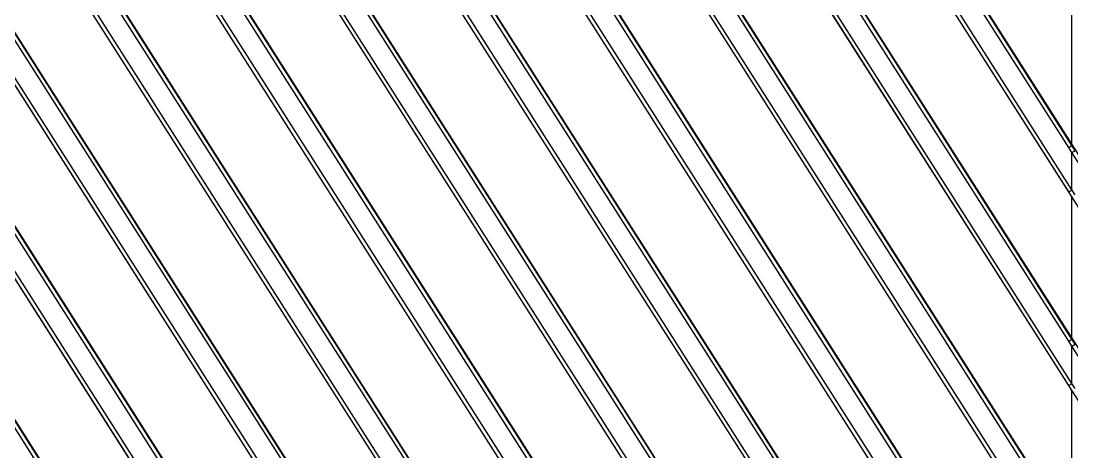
# Model space of a CAD drawing. Header units: millimetres. Extents: x 1409 to 26878, y 589 to 5187.
# Drawn here: x 17681.8 to 17763.7, y 3174.4 to 3208 of the extents above; entities that cross this region are included whole.
import ezdxf

# ---------------------------------------------------------------- set-up
doc = ezdxf.new("R2010")
doc.units = ezdxf.units.MM

# ---------------------------------------------------------------- blocks, each defined once
blk = doc.blocks.new('1111')
at = {"color": 7, "linetype": 'Continuous'}
for p, q in [((16424.998, 7050.956), (16602.197, 6772.809)), ((16434.602, 7050.956), (16602.197, 6787.885)), ((16444.206, 7050.956), (16602.197, 6802.96)), ((16453.81, 7050.956), (16602.197, 6818.035)), ((16463.414, 7050.956), (16602.197, 6833.111)), ((16473.018, 7050.956), (16602.197, 6848.186)), ((16482.622, 7050.956), (16602.197, 6863.262)), ((16492.226, 7050.956), (16602.197, 6878.337)), ((16501.831, 7050.956), (16602.197, 6893.412)), ((16511.435, 7050.956), (16602.197, 6908.488)), ((16521.039, 7050.956), (16602.197, 6923.563)), ((16432.204, 7050.624), (16601.677, 6784.606)), ((16441.809, 7050.624), (16601.677, 6799.681)), ((16451.413, 7050.624), (16601.677, 6814.757)), ((16461.017, 7050.624), (16601.677, 6829.832)), ((16470.621, 7050.624), (16601.677, 6844.908)), ((16480.225, 7050.624), (16601.677, 6859.983)), ((16489.829, 7050.624), (16601.677, 6875.058)), ((16499.433, 7050.624), (16601.677, 6890.134)), ((16509.037, 7050.624), (16601.677, 6905.209)), ((16518.641, 7050.624), (16601.677, 6920.285)), ((16561.286, 6836.433), (16450.565, 7010.23)), ((16561.538, 6836.594), (16450.817, 7010.391)), ((16561.286, 6848.044), (16457.962, 7010.23)), ((16561.538, 6848.204), (16458.214, 7010.391)), ((16561.286, 6851.508), (16460.169, 7010.23)), ((16561.538, 6851.669), (16460.421, 7010.391)), ((16561.286, 6863.119), (16467.566, 7010.23)), ((16561.538, 6863.28), (16467.818, 7010.391)), ((16561.286, 6866.584), (16469.773, 7010.23)), ((16561.538, 6866.744), (16470.025, 7010.391)), ((16561.286, 6878.195), (16477.17, 7010.23)), ((16561.538, 6878.355), (16477.422, 7010.391)), ((16561.286, 6881.659), (16479.377, 7010.23)), ((16561.538, 6881.82), (16479.629, 7010.391)), ((16561.286, 6893.27), (16486.774, 7010.23)), ((16561.538, 6893.43), (16487.026, 7010.391)), ((16561.286, 6896.735), (16488.981, 7010.23)), ((16561.538, 6896.895), (16489.233, 7010.391)), ((16561.286, 6908.345), (16496.378, 7010.23)), ((16561.538, 6908.506), (16496.63, 7010.391)), ((16561.286, 6911.81), (16498.585, 7010.23)), ((16561.538, 6911.971), (16498.838, 7010.391)), ((16561.286, 6923.421), (16505.982, 7010.23)), ((16561.538, 6923.581), (16506.234, 7010.391)), ((16561.286, 6926.885), (16508.19, 7010.23)), ((16561.538, 6927.046), (16508.442, 7010.391)), ((16561.286, 6938.496), (16515.586, 7010.23)), ((16561.538, 6938.657), (16515.838, 7010.391)), ((16561.286, 6941.961), (16517.794, 7010.23)), ((16561.538, 6942.121), (16518.046, 7010.391)), ((16561.286, 6953.571), (16525.19, 7010.23)), ((16561.538, 6953.732), (16525.443, 7010.391)), ((16561.286, 6957.036), (16527.398, 7010.23)), ((16561.538, 6957.197), (16527.65, 7010.391)), ((16561.286, 6968.647), (16534.795, 7010.23)), ((16561.538, 6968.807), (16535.047, 7010.391)), ((16561.286, 6972.112), (16537.002, 7010.23)), ((16561.538, 6972.272), (16537.254, 7010.391)), ((16561.286, 6983.722), (16544.399, 7010.23)), ((16561.538, 6983.883), (16544.651, 7010.391)), ((16561.286, 6987.187), (16546.606, 7010.23)), ((16561.538, 6987.347), (16546.858, 7010.391)), ((16561.538, 6987.347), (16561.538, 6997.906)), ((16561.286, 6987.187), (16561.538, 6987.347)), ((16561.538, 6986.791), (16561.286, 6987.187)), ((16561.79, 6986.952), (16561.538, 6987.347)), ((16561.538, 6986.791), (16561.79, 6986.952)), ((16561.538, 6983.883), (16561.538, 6986.791)), ((16566.986, 6978.245), (16561.538, 6986.791)), ((16583.784, 6951.893), (16561.538, 6986.791)), ((16561.286, 6983.722), (16561.538, 6983.883)), ((16561.538, 6983.327), (16561.286, 6983.722)), ((16561.79, 6983.487), (16561.538, 6983.883)), ((16561.538, 6972.272), (16561.538, 6983.327)), ((16561.286, 6972.112), (16561.538, 6972.272)), ((16561.538, 6971.716), (16561.286, 6972.112)), ((16561.79, 6971.876), (16561.538, 6972.272)), ((16561.538, 6971.716), (16561.79, 6971.876)), ((16561.538, 6968.807), (16561.538, 6971.716)), ((16566.986, 6963.17), (16561.538, 6971.716)), ((16583.784, 6936.817), (16561.538, 6971.716)), ((16561.286, 6968.647), (16561.538, 6968.807)), ((16561.79, 6968.412), (16561.538, 6968.807)), ((16561.538, 6968.251), (16561.286, 6968.647)), ((16561.538, 6957.197), (16561.538, 6968.251))]:
    blk.add_line(p, q, dxfattribs=at)
blk = doc.blocks.new('*U147')
blk.add_blockref('1111', (-16308.281, -6888.884))
blk = doc.blocks.new('*U148')
at = {"color": 0, "linetype": 'ByBlock', "lineweight": -2, "transparency": 16777216}
blk.add_blockref('*U147', (2400, 675), dxfattribs=at)

msp = doc.modelspace()

# ---------------------------------------------------------------- block references
msp.add_blockref('*U148', (15110.4576, 2424.8499))

doc.saveas('drawing.dxf')
